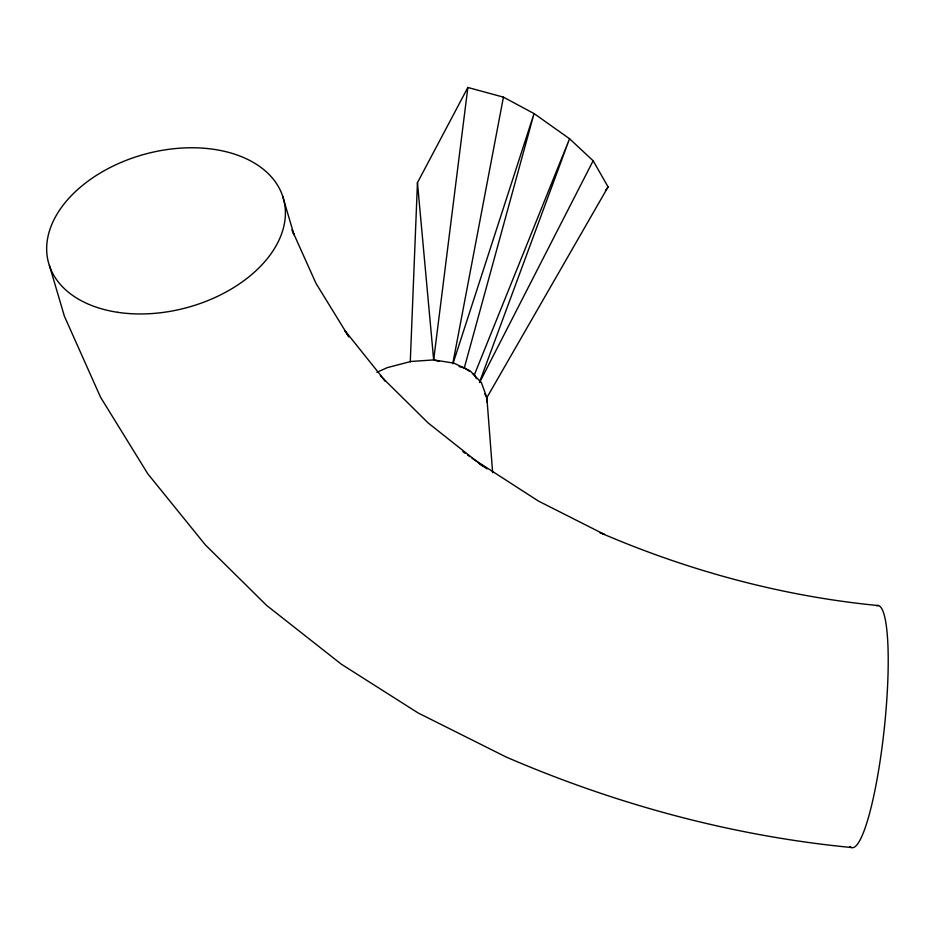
<?xml version="1.0" encoding="UTF-8"?>
<svg xmlns="http://www.w3.org/2000/svg" width="935" height="935" viewBox="0 0 935 935"><rect width="100%" height="100%" fill="white"/><g stroke="black" fill="none" stroke-linecap="round" stroke-linejoin="round"><path stroke-width="1.4" d="M410.278 361.845L417.454 182.699L467.862 87.469L503.427 97.147L534.049 113.567L569.555 138.742L593.141 160.762L608.077 186.895L486.866 397.644L486.691 401.933M376.875 372.317L387.148 367.677L410.909 361.471L433.665 359.917L467.862 87.469M452.797 363.621L503.427 97.147M452.984 363.668L534.049 113.567L464.263 368.074M479.445 382.415L569.555 138.742L474.244 375.157M479.608 382.485L593.141 160.762M605.553 190.471L608.077 186.895M878.491 605.588C782.49 596.32 688.429 570.806 599.954 532.623L604.524 534.481L538.396 501.043L472.093 458.255M851.668 847.531C732.584 836.042 615.908 804.392 506.151 757.023L418.12 712.961L341.345 664.201L266.615 605.413L205.303 544.825L147.788 473.776L100.548 397.223L64.398 316.217L49.426 265.458M417.454 182.699L433.665 359.917L453.884 363.131L470.165 370.891L481.42 382.66L486.866 397.644L492.651 472.759M459.132 366.59L464.485 367.841L469.51 371.405M433.665 359.917L439.053 361.389M479.363 463.561L487.018 468.891M473.087 373.942L474.536 374.97L476.347 378.593M462.872 451.64L465.174 453.3M467.488 454.948L469.791 456.607M482.624 466.086L428.23 423.041L380.358 375.753M383.327 378.955L385.302 381.094L344.758 330.417L348.895 336.892L315.972 283.328L291.965 229.835M484.704 393.869L486.866 397.644M292.41 231.003L294.022 234.802L282.65 196.245M876.446 605.74A121.76 19.308 -83.9 0 1 883.984 731.228A121.76 19.308 -83.9 0 1 849.751 846.397M117.787 312.325A121.76 79.557 -15.1 0 0 284.707 204.321A121.76 79.557 -15.1 0 0 95.615 175.897A121.76 79.557 -15.1 0 0 117.787 312.325"/></g></svg>
